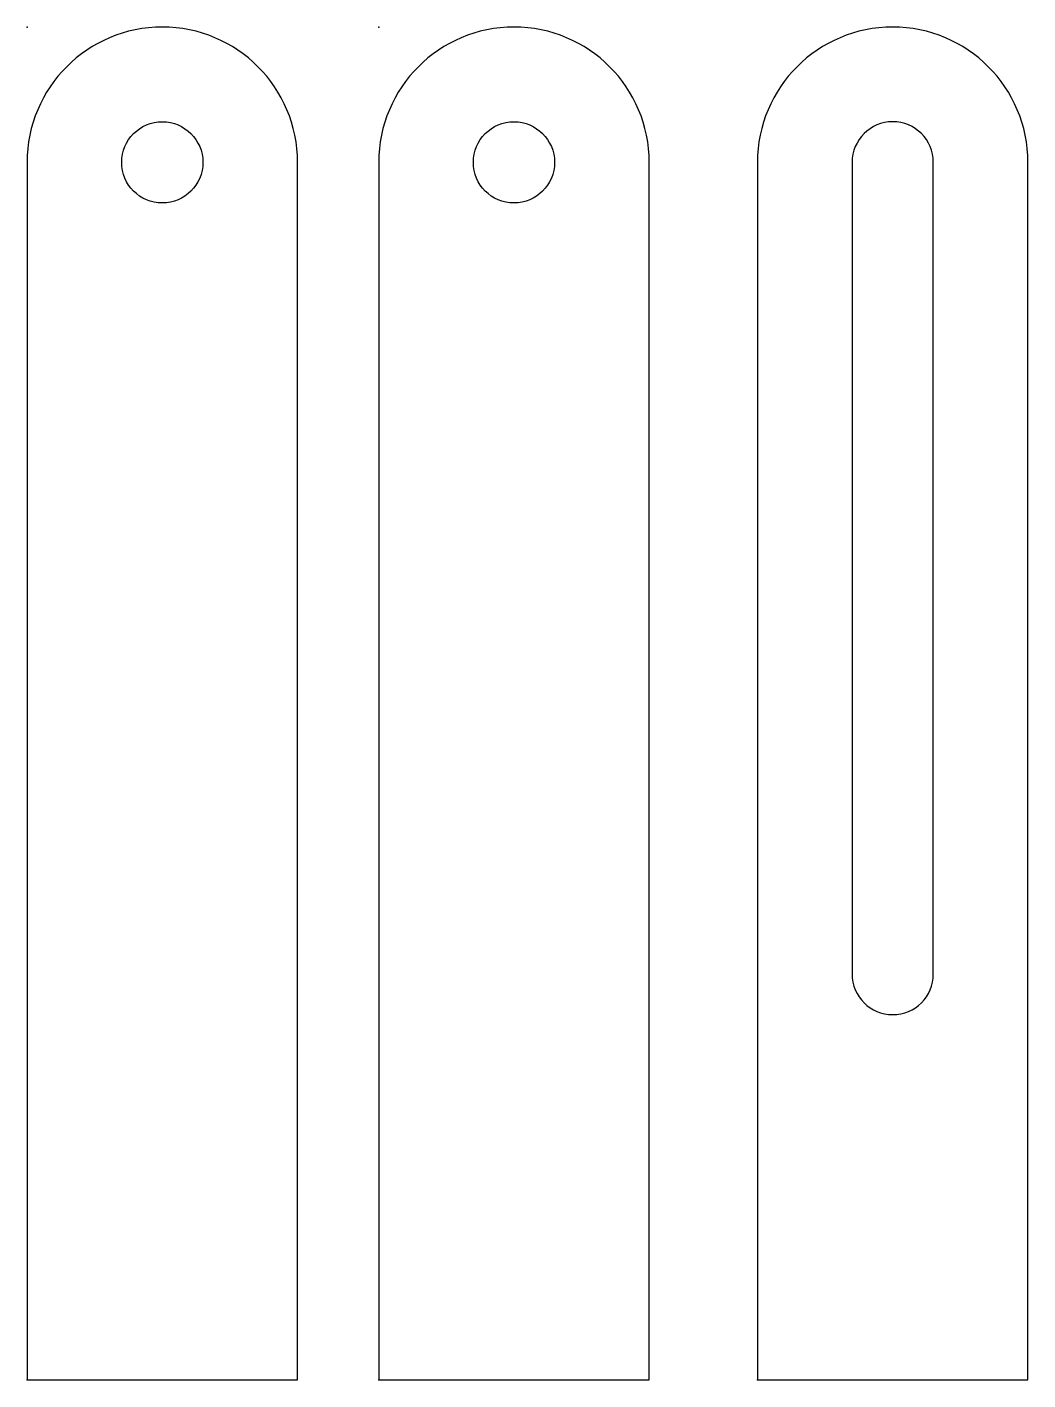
# Model space of a CAD drawing. Header units: millimetres. Extents: x 0 to 37, y 0 to 50.
import ezdxf

# ---------------------------------------------------------------- set-up
doc = ezdxf.new("R2010")
doc.units = ezdxf.units.MM
doc.header["$MEASUREMENT"] = 0
doc.layers.add('Untitled v1_Sketch1', color=7, linetype='Continuous')

msp = doc.modelspace()

# ---------------------------------------------------------------- linework, layer by layer
at = {"layer": 'Untitled v1_Sketch1'}
for p, q in [((0, 45), (0, 0)), ((10, 0), (10, 45)), ((13, 45), (13, 0)), ((23, 0), (23, 45)), ((27, 45), (27, 0)), ((30.5, 45), (30.5, 15)), ((33.5, 15), (33.5, 45)), ((37, 0), (37, 45)), ((0, 0), (10, 0)), ((13, 0), (23, 0)), ((27, 0), (37, 0))]:
    msp.add_line(p, q, dxfattribs=at)
for centre in [(5, 45), (18, 45)]:
    msp.add_circle(centre, 1.5, dxfattribs=at)
for centre, radius, start, end in [((5, 45), 5, 90, 180), ((18, 45), 5, 90, 180), ((32, 45), 5, 90, 180), ((5, 45), 5, 0, 90), ((18, 45), 5, 0, 90), ((32, 45), 5, 0, 90), ((32, 45), 1.5, 0, 180), ((32, 15), 1.5, 180, 360)]:
    msp.add_arc(centre, radius, start, end, dxfattribs=at)
for p in [(0, 50), (13, 50), (0, 0), (13, 0), (27, 0)]:
    msp.add_point(p, dxfattribs=at)

doc.saveas('drawing.dxf')
